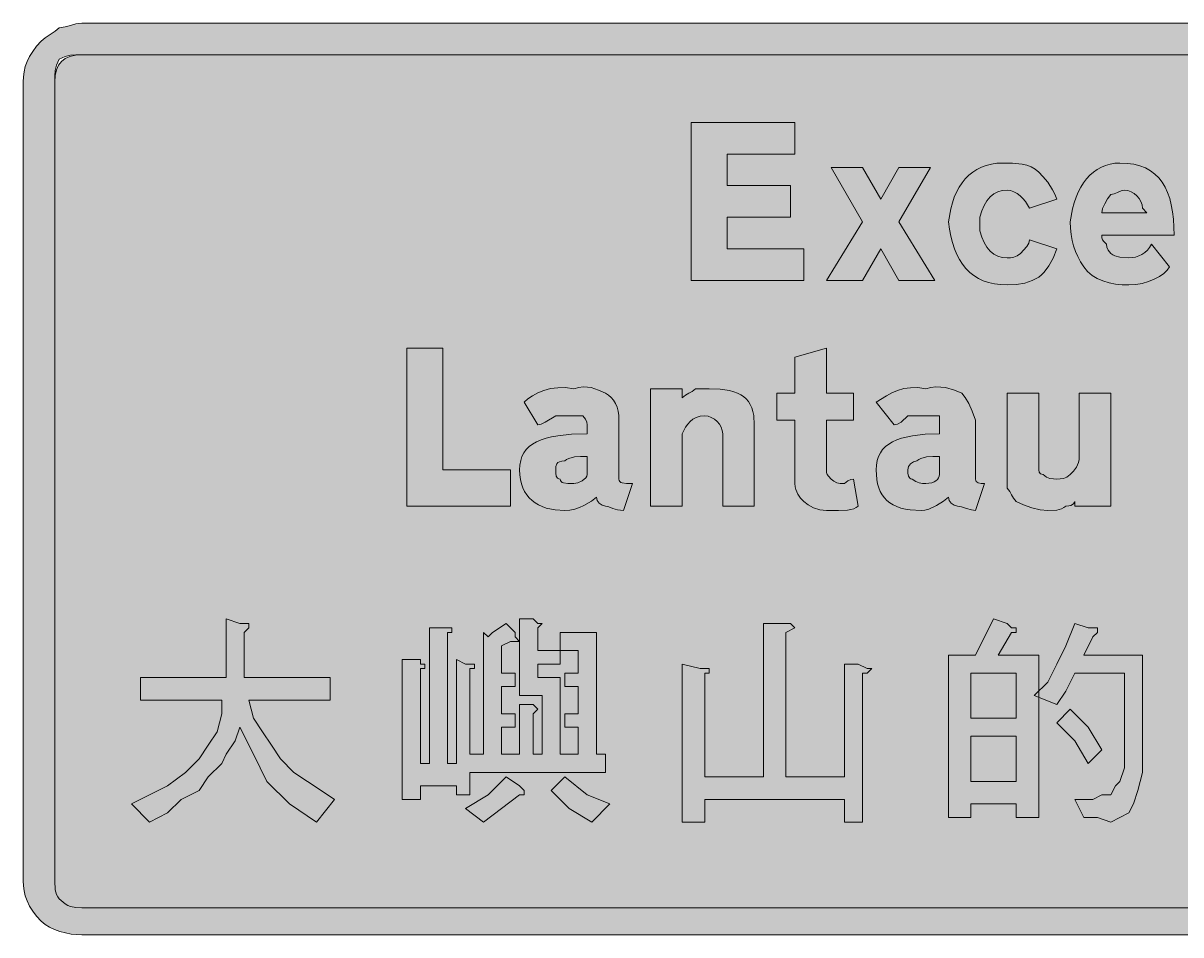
# Model space of a CAD drawing. Header units: metres. Extents: x 13 to 554, y 13 to 255.
# Drawn here: x 12.8 to 320.6, y 13 to 255.4 of the extents above; entities that cross this region are included whole.
import ezdxf

# ---------------------------------------------------------------- set-up
doc = ezdxf.new("R2010")
doc.units = ezdxf.units.M
doc.layers.add('FILL_BLACK_000000', color=7, linetype='Continuous', true_color=0x000000)
doc.layers.add('FILL_WHITE_FFFFFF', color=7, linetype='Continuous', true_color=0xffffff)

msp = doc.modelspace()

# ---------------------------------------------------------------- hatches: boundary and pattern name
at = {"layer": 'FILL_BLACK_000000', "true_color": 0x000000}
h = msp.add_hatch(color=7, dxfattribs=at)
h.dxf.hatch_style = 1
h.paths.add_polyline_path([(539.81, 255.25), (541.28, 254.95), (542.78, 254.47), (544.26, 253.86), (545.69, 253.13), (547.02, 252.32), (548.2, 251.46), (549.21, 250.56), (550.45, 249.21), (551.48, 247.86), (552.31, 246.51), (552.96, 245.16), (553.44, 243.81), (553.77, 242.46), (553.95, 241.11), (554.01, 239.76), (554.01, 27.36), (553.86, 24.81), (553.5, 23.14), (552.81, 21.36), (551.91, 20.27), (551.01, 18.96), (550.11, 17.65), (549.21, 16.56), (547.26, 14.76), (546, 13.86), (544.41, 12.96), (538.41, 12.96), (28.41, 12.96), (27.01, 13.02), (25.54, 13.18), (24.04, 13.47), (22.56, 13.86), (21.13, 14.37), (19.8, 14.98), (18.62, 15.72), (17.61, 16.56), (16.37, 17.91), (15.34, 19.26), (14.51, 20.61), (13.86, 21.96), (13.38, 23.31), (13.05, 24.66), (12.87, 26.01), (12.81, 27.36), (12.81, 239.76), (12.87, 241.11), (13.05, 242.46), (13.38, 243.81), (13.86, 245.16), (14.51, 246.51), (15.34, 247.86), (16.37, 249.21), (17.61, 250.56), (18.7, 251.46), (20.01, 252.36), (21.32, 253.26), (22.41, 254.16), (24.02, 254.35), (25.41, 254.76), (26.8, 255.17), (28.41, 255.36), (538.41, 255.36), (539.81, 255.25)])
h.paths.add_polyline_path([(25.41, 246.81), (24.02, 246.45), (22.41, 245.76), (21.72, 244.15), (21.36, 242.76), (21.23, 241.37), (21.21, 239.76), (21.21, 27.36), (21.36, 24.96), (21.72, 23.65), (22.01, 23.06), (22.41, 22.56), (24.02, 21.17), (24.73, 20.75), (25.41, 20.46), (26.8, 20.2), (28.41, 20.16), (538.41, 20.16), (540.19, 20.2), (541.86, 20.46), (542.62, 20.75), (543.3, 21.17), (543.91, 21.77), (544.41, 22.56), (545.29, 23.65), (546.06, 24.96), (546.6, 26.27), (546.81, 27.36), (546.81, 239.76), (546.79, 240.64), (546.66, 241.41), (546.3, 241.95), (546.01, 242.11), (545.61, 242.16), (545.42, 243.06), (545.01, 243.96), (544.6, 244.86), (544.41, 245.76), (543.91, 246.16), (543.3, 246.45), (541.86, 246.81), (540.19, 246.94), (538.41, 246.96), (28.41, 246.96), (26.8, 246.94), (25.41, 246.81)], flags=16)
h = msp.add_hatch(color=7, dxfattribs=at)
h.dxf.hatch_style = 1
h.paths.add_polyline_path([(200.01, 195.36), (220.41, 195.36), (220.41, 186.96), (190.41, 186.96), (190.41, 228.96), (218.01, 228.96), (218.01, 220.56), (200.01, 220.56), (200.01, 212.16), (216.81, 212.16), (216.81, 203.76), (200.01, 203.76), (200.01, 195.36)])
h = msp.add_hatch(color=7, dxfattribs=at)
h.dxf.hatch_style = 1
h.paths.add_polyline_path([(254.01, 216.96), (245.61, 202.56), (255.21, 186.96), (245.61, 186.96), (240.81, 195.36), (236.01, 186.96), (226.41, 186.96), (236.01, 202.56), (227.61, 216.96), (236.01, 216.96), (240.81, 208.56), (245.61, 216.96), (254.01, 216.96)])
h = msp.add_hatch(color=7, dxfattribs=at)
h.dxf.hatch_style = 1
h.paths.add_polyline_path([(275.89, 218.12), (278.46, 217.86), (279.67, 217.57), (280.8, 217.15), (281.86, 216.55), (282.81, 215.76), (283.9, 214.63), (285.21, 213.06), (286.52, 211.03), (287.11, 209.85), (287.61, 208.56), (280.41, 206.16), (279.3, 207.92), (278.62, 208.73), (277.86, 209.46), (277.05, 210.07), (276.19, 210.55), (275.31, 210.85), (274.41, 210.96), (273.12, 210.85), (271.93, 210.51), (270.87, 209.95), (269.91, 209.16), (269.07, 208.15), (268.33, 206.91), (267.72, 205.45), (267.21, 203.76), (267.21, 202.56), (267.21, 200.16), (267.72, 198.47), (268.33, 197.01), (269.07, 195.77), (269.91, 194.76), (270.87, 193.97), (271.93, 193.41), (273.12, 193.07), (274.41, 192.96), (275.31, 192.98), (276.21, 193.11), (277.11, 193.47), (278.01, 194.16), (279.66, 195.96), (280.2, 196.86), (280.41, 197.76), (287.61, 195.36), (286.65, 192.88), (285.55, 190.82), (284.28, 189.16), (283.57, 188.47), (282.81, 187.86), (281.12, 186.9), (279.17, 186.25), (276.95, 185.88), (274.41, 185.76), (272.67, 185.83), (271.03, 186.04), (269.51, 186.38), (268.09, 186.87), (266.78, 187.48), (265.57, 188.23), (264.47, 189.1), (263.46, 190.11), (262.55, 191.24), (261.74, 192.5), (261.03, 193.88), (260.4, 195.38), (259.87, 197), (259.43, 198.74), (259.08, 200.59), (258.81, 202.56), (259.43, 205.99), (259.86, 207.56), (260.38, 209.05), (260.99, 210.43), (261.68, 211.71), (262.45, 212.89), (263.31, 213.96), (264.25, 214.92), (265.28, 215.76), (266.39, 216.48), (267.58, 217.07), (268.86, 217.54), (270.23, 217.88), (271.68, 218.09), (273.21, 218.16), (275.89, 218.12)])
h = msp.add_hatch(color=7, dxfattribs=at)
h.dxf.hatch_style = 1
h.paths.add_polyline_path([(299.63, 198.25), (299.76, 197.76), (300.12, 197.27), (300.81, 196.56), (300.96, 195.81), (301.32, 195.04), (302.01, 194.16), (302.51, 193.76), (303.1, 193.47), (304.41, 193.11), (306.81, 192.96), (307.71, 193.02), (308.59, 193.18), (309.45, 193.47), (310.26, 193.86), (311.02, 194.37), (311.7, 194.98), (312.31, 195.72), (312.81, 196.56), (317.61, 190.56), (317, 189.66), (316.09, 188.8), (314.93, 187.99), (313.56, 187.26), (312.02, 186.65), (310.35, 186.17), (308.6, 185.87), (306.81, 185.76), (305.01, 185.82), (303.25, 186), (301.54, 186.33), (299.91, 186.81), (298.4, 187.46), (297.02, 188.29), (295.82, 189.32), (294.81, 190.56), (293.97, 191.91), (293.23, 193.28), (292.62, 194.67), (292.11, 196.11), (291.72, 197.6), (291.43, 199.17), (291.27, 200.81), (291.21, 202.56), (291.83, 205.99), (292.26, 207.56), (292.77, 209.05), (293.35, 210.43), (294.02, 211.71), (294.75, 212.89), (295.56, 213.96), (296.44, 214.92), (297.39, 215.76), (298.4, 216.48), (299.48, 217.07), (300.62, 217.54), (301.82, 217.88), (303.09, 218.09), (304.41, 218.16), (306.35, 218.08), (308.13, 217.83), (309.75, 217.42), (311.22, 216.85), (312.54, 216.12), (313.71, 215.25), (314.75, 214.23), (315.66, 213.06), (316.44, 211.75), (317.1, 210.31), (317.65, 208.73), (318.08, 207.02), (318.41, 205.19), (318.63, 203.23), (318.81, 198.96), (299.61, 198.96), (299.63, 198.25)])
h.paths.add_polyline_path([(310.41, 206.16), (310.3, 207.06), (310, 207.92), (309.52, 208.73), (308.91, 209.46), (308.18, 210.07), (307.37, 210.55), (306.51, 210.85), (305.61, 210.96), (304.71, 210.77), (303.81, 210.36), (302.91, 209.95), (302.01, 209.76), (301.13, 208.67), (300.36, 207.36), (299.82, 206.05), (299.61, 204.96), (311.61, 204.96), (310.41, 206.16)], flags=16)
h = msp.add_hatch(color=7, dxfattribs=at)
h.dxf.hatch_style = 1
h.paths.add_polyline_path([(124.41, 136.56), (142.41, 136.56), (142.41, 126.96), (114.81, 126.96), (114.81, 168.96), (124.41, 168.96), (124.41, 136.56)])
h = msp.add_hatch(color=7, dxfattribs=at)
h.dxf.hatch_style = 1
h.paths.add_polyline_path([(233.61, 156.96), (233.61, 149.76), (226.41, 149.76), (226.41, 136.56), (226.43, 135.85), (226.56, 135.36), (226.92, 134.87), (227.61, 134.16), (228.36, 133.56), (229.13, 133.15), (230.01, 132.96), (231.21, 132.96), (232.09, 133.65), (232.86, 134.01), (233.61, 134.16), (234.81, 126.96), (234.3, 126.56), (233.67, 126.27), (232.89, 126.05), (231.96, 125.91), (229.58, 125.78), (226.41, 125.76), (224.63, 125.97), (222.96, 126.51), (221.52, 127.28), (220.41, 128.16), (219.53, 129.08), (218.76, 130.11), (218.22, 131.37), (218.06, 132.11), (218.01, 132.96), (218.01, 149.76), (213.21, 149.76), (213.21, 156.96), (218.01, 156.96), (218.01, 166.56), (226.41, 168.96), (226.41, 156.96), (233.61, 156.96)])
h = msp.add_hatch(color=7, dxfattribs=at)
h.dxf.hatch_style = 1
h.paths.add_polyline_path([(170.82, 125.95), (169.56, 126.36), (168.53, 126.77), (167.61, 126.96), (166.73, 127.17), (165.96, 127.71), (165.42, 128.48), (165.21, 129.36), (163.9, 128.29), (161.91, 127.11), (160.73, 126.58), (159.47, 126.15), (158.16, 125.87), (156.81, 125.76), (154.23, 125.93), (151.9, 126.43), (150.84, 126.81), (149.85, 127.28), (148.94, 127.83), (148.11, 128.46), (147.37, 129.18), (146.71, 129.98), (146.14, 130.86), (145.67, 131.83), (145.3, 132.89), (145.03, 134.03), (144.87, 135.25), (144.81, 136.56), (144.88, 137.85), (145.09, 139.04), (145.44, 140.12), (145.93, 141.1), (146.57, 141.98), (147.34, 142.76), (148.26, 143.45), (149.31, 144.06), (150.51, 144.58), (151.84, 145.02), (153.32, 145.38), (154.93, 145.67), (158.59, 146.04), (162.81, 146.16), (162.81, 148.56), (162.66, 149.31), (162.3, 150.08), (161.61, 150.96), (159.21, 150.96), (154.41, 150.96), (151.56, 149.31), (150.53, 148.77), (149.61, 148.56), (146.01, 154.56), (147.02, 155.45), (148.24, 156.3), (149.66, 157.07), (151.26, 157.71), (153.03, 158.18), (154.95, 158.44), (157.02, 158.45), (159.21, 158.16), (160.51, 158.5), (161.7, 158.65), (162.82, 158.62), (163.86, 158.46), (165.79, 157.82), (167.61, 156.96), (168.45, 156.45), (169.18, 155.83), (169.8, 155.1), (170.31, 154.26), (170.7, 153.3), (170.98, 152.23), (171.15, 151.05), (171.21, 149.76), (171.21, 134.16), (171.27, 133.76), (171.43, 133.47), (171.72, 133.25), (172.11, 133.11), (173.23, 132.98), (174.81, 132.96), (172.41, 125.76), (170.82, 125.95)])
h.paths.add_polyline_path([(154.56, 134.91), (154.92, 134.37), (155.21, 134.21), (155.61, 134.16), (155.67, 133.76), (155.83, 133.47), (156.12, 133.25), (156.51, 133.11), (157.63, 132.98), (159.21, 132.96), (160.28, 133.17), (161.46, 133.71), (162.42, 134.48), (162.7, 134.91), (162.81, 135.36), (162.81, 140.16), (161.03, 140.14), (159.36, 140.01), (157.92, 139.65), (157.31, 139.36), (156.81, 138.96), (156.02, 138.91), (155.42, 138.75), (155, 138.52), (154.71, 138.21), (154.45, 137.44), (154.41, 136.56), (154.43, 135.68), (154.56, 134.91)], flags=16)
h = msp.add_hatch(color=7, dxfattribs=at)
h.dxf.hatch_style = 1
h.paths.add_polyline_path([(198.81, 126.96), (198.81, 144.96), (198.81, 146.16), (198.7, 147.06), (198.4, 147.92), (197.92, 148.73), (197.31, 149.46), (196.58, 150.07), (195.77, 150.55), (194.91, 150.85), (194.01, 150.96), (192.77, 150.85), (191.72, 150.55), (190.85, 150.07), (190.11, 149.46), (189.49, 148.73), (188.95, 147.92), (188.01, 146.16), (188.01, 126.96), (179.61, 126.96), (179.61, 158.16), (188.01, 158.16), (188.01, 155.76), (188.91, 156.47), (189.81, 156.96), (190.71, 157.45), (191.61, 158.16), (195.21, 158.16), (198.14, 158.04), (200.63, 157.67), (201.72, 157.38), (202.7, 157.02), (203.58, 156.58), (204.36, 156.06), (205.04, 155.45), (205.63, 154.76), (206.12, 153.98), (206.52, 153.1), (206.82, 152.12), (207.04, 151.04), (207.21, 148.56), (207.21, 147.36), (207.21, 126.96), (198.81, 126.96)])
h = msp.add_hatch(color=7, dxfattribs=at)
h.dxf.hatch_style = 1
h.paths.add_polyline_path([(264.92, 125.95), (263.61, 126.36), (262.3, 126.77), (261.21, 126.96), (260.33, 127.17), (259.56, 127.71), (259.02, 128.48), (258.81, 129.36), (257.52, 128.29), (255.66, 127.11), (253.58, 126.15), (252.56, 125.87), (251.61, 125.76), (248.68, 125.93), (247.38, 126.14), (246.19, 126.43), (245.1, 126.81), (244.12, 127.28), (243.24, 127.83), (242.46, 128.46), (241.78, 129.18), (241.19, 129.98), (240.7, 130.86), (240.3, 131.83), (240, 132.89), (239.78, 134.03), (239.61, 136.56), (239.68, 137.85), (239.89, 139.04), (240.23, 140.12), (240.72, 141.1), (241.33, 141.98), (242.08, 142.76), (242.95, 143.45), (243.96, 144.06), (245.09, 144.58), (246.35, 145.02), (249.23, 145.67), (252.59, 146.04), (256.41, 146.16), (256.41, 148.56), (256.41, 150.96), (252.81, 150.96), (248.01, 150.96), (246.21, 149.31), (245.31, 148.77), (244.41, 148.56), (239.61, 154.56), (242.35, 156.3), (243.79, 157.07), (245.31, 157.71), (246.95, 158.18), (248.72, 158.44), (250.67, 158.45), (252.81, 158.16), (254.16, 158.5), (255.49, 158.65), (256.8, 158.62), (258.06, 158.46), (260.4, 157.82), (262.41, 156.96), (263.31, 155.83), (264.21, 154.26), (265.11, 152.23), (266.01, 149.76), (266.01, 134.16), (266.06, 133.76), (266.22, 133.47), (266.76, 133.11), (267.53, 132.98), (268.41, 132.96), (266.01, 125.76), (264.92, 125.95)])
h.paths.add_polyline_path([(248.16, 134.91), (248.52, 134.37), (248.81, 134.21), (249.21, 134.16), (250.11, 133.47), (251.01, 133.11), (251.91, 132.98), (252.81, 132.96), (253.65, 133.01), (254.38, 133.17), (255, 133.4), (255.51, 133.71), (255.9, 134.07), (256.18, 134.48), (256.35, 134.91), (256.41, 135.36), (256.41, 140.16), (254.63, 140.14), (252.96, 140.01), (251.52, 139.65), (250.91, 139.36), (250.41, 138.96), (249.53, 138.75), (248.76, 138.21), (248.22, 137.44), (248.01, 136.56), (248.03, 135.68), (248.16, 134.91)], flags=16)
h = msp.add_hatch(color=7, dxfattribs=at)
h.dxf.hatch_style = 1
h.paths.add_polyline_path([(302.01, 156.96), (302.01, 126.96), (292.41, 126.96), (292.41, 128.16), (292.37, 127.97), (292.11, 127.56), (291.4, 127.15), (290.8, 127.01), (290.01, 126.96), (289.51, 126.56), (288.92, 126.27), (287.61, 125.91), (285.21, 125.76), (283.22, 125.97), (281.01, 126.51), (278.8, 127.28), (276.81, 128.16), (276.1, 129.06), (275.61, 129.96), (275.12, 130.86), (274.41, 131.76), (274.41, 135.36), (274.41, 156.96), (282.81, 156.96), (282.81, 138.96), (282.81, 136.56), (282.96, 135.96), (283.32, 135.55), (283.61, 135.41), (284.01, 135.36), (284.91, 134.67), (285.81, 134.31), (286.71, 134.18), (287.61, 134.16), (288.51, 134.18), (289.41, 134.31), (290.31, 134.67), (291.21, 135.36), (292.09, 136.28), (292.86, 137.31), (293.4, 138.57), (293.56, 139.31), (293.61, 140.16), (293.61, 156.96), (302.01, 156.96)])
h = msp.add_hatch(color=7, dxfattribs=at)
h.dxf.hatch_style = 1
h.paths.add_polyline_path([(71.61, 95.76), (72.81, 95.76), (72.81, 94.56), (71.61, 93.36), (71.61, 81.36), (94.41, 81.36), (94.41, 75.36), (72.81, 75.36), (74.01, 70.56), (76.41, 66.96), (78.81, 63.36), (81.21, 59.76), (84.81, 56.16), (88.41, 53.76), (92.01, 51.36), (95.61, 48.96), (90.81, 42.96), (83.61, 47.76), (77.61, 53.76), (74.01, 60.96), (70.41, 68.16), (69.21, 64.56), (66.81, 60.96), (65.61, 58.56), (62.01, 54.96), (59.61, 51.36), (54.81, 48.96), (51.21, 45.36), (46.41, 42.96), (41.61, 47.76), (46.41, 50.16), (51.21, 52.56), (56.01, 56.16), (59.61, 59.76), (62.01, 63.36), (64.41, 66.96), (65.61, 71.76), (65.61, 75.36), (44.01, 75.36), (44.01, 81.36), (66.81, 81.36), (66.81, 96.96), (70.41, 95.76), (71.61, 95.76)])
h = msp.add_hatch(color=7, dxfattribs=at)
h.dxf.hatch_style = 1
h.paths.add_polyline_path([(165.21, 93.36), (165.21, 60.96), (167.61, 60.96), (167.61, 56.16), (131.61, 56.16), (131.61, 50.16), (128.01, 50.16), (128.01, 52.56), (118.41, 52.56), (118.41, 48.96), (113.61, 48.96), (113.61, 86.16), (118.41, 86.16), (118.41, 84.96), (119.61, 84.96), (119.61, 83.76), (118.41, 83.76), (118.41, 58.56), (120.81, 58.56), (120.81, 94.56), (124.41, 94.56), (125.61, 94.56), (126.81, 94.56), (126.81, 93.36), (125.61, 93.36), (125.61, 58.56), (128.01, 58.56), (128.01, 86.16), (130.41, 84.96), (132.81, 84.96), (132.81, 83.76), (131.61, 83.76), (131.61, 60.96), (135.21, 60.96), (135.21, 93.36), (136.41, 92.16), (137.61, 93.36), (141.21, 95.76), (143.61, 93.36), (143.61, 92.16), (144.81, 90.96), (144.81, 96.96), (148.41, 96.96), (149.61, 95.76), (150.81, 95.76), (149.61, 94.56), (149.61, 88.56), (155.61, 88.56), (155.61, 93.36), (165.21, 93.36)])
h.paths.add_polyline_path([(143.61, 90.96), (142.41, 90.96), (140.01, 89.76), (140.01, 82.56), (143.61, 82.56), (143.61, 78.96), (140.01, 78.96), (140.01, 71.76), (143.61, 71.76), (143.61, 68.16), (140.01, 68.16), (140.01, 60.96), (144.81, 60.96), (144.81, 74.16), (148.41, 74.16), (149.61, 72.96), (148.41, 71.76), (148.41, 60.96), (150.81, 60.96), (150.81, 76.56), (144.81, 76.56), (144.81, 90.96), (143.61, 90.96)], flags=16)
h.paths.add_polyline_path([(155.61, 84.96), (149.61, 84.96), (149.61, 81.36), (155.61, 81.36), (155.61, 60.96), (160.41, 60.96), (160.41, 68.16), (156.81, 68.16), (156.81, 71.76), (160.41, 71.76), (160.41, 78.96), (156.81, 78.96), (156.81, 82.56), (160.41, 82.56), (160.41, 88.56), (155.61, 88.56), (155.61, 84.96)], flags=16)
h = msp.add_hatch(color=7, dxfattribs=at)
h.dxf.hatch_style = 1
h.paths.add_polyline_path([(216.81, 95.76), (218.01, 94.56), (215.61, 93.36), (215.61, 54.96), (231.21, 54.96), (231.21, 84.96), (234.81, 84.96), (237.21, 83.76), (238.41, 83.76), (237.21, 82.56), (236.01, 82.56), (236.01, 42.96), (231.21, 42.96), (231.21, 48.96), (194.01, 48.96), (194.01, 42.96), (188.01, 42.96), (188.01, 84.96), (192.81, 83.76), (194.01, 83.76), (195.21, 83.76), (195.21, 82.56), (194.01, 82.56), (194.01, 54.96), (209.61, 54.96), (209.61, 95.76), (214.41, 95.76), (216.81, 95.76)])
h = msp.add_hatch(color=7, dxfattribs=at)
h.dxf.hatch_style = 1
h.paths.add_polyline_path([(276.81, 94.56), (276.81, 93.36), (275.61, 93.36), (272.01, 87.36), (282.81, 87.36), (282.81, 44.16), (276.81, 44.16), (276.81, 47.76), (264.81, 47.76), (264.81, 44.16), (258.81, 44.16), (258.81, 87.36), (266.01, 87.36), (270.81, 96.96), (274.41, 95.76), (275.61, 94.56), (276.81, 94.56)])
h.paths.add_polyline_path([(264.81, 82.56), (264.81, 70.56), (276.81, 70.56), (276.81, 82.56), (264.81, 82.56)], flags=16)
h.paths.add_polyline_path([(276.81, 65.76), (264.81, 65.76), (264.81, 53.76), (276.81, 53.76), (276.81, 65.76)], flags=16)
h = msp.add_hatch(color=7, dxfattribs=at)
h.dxf.hatch_style = 1
h.paths.add_polyline_path([(298.41, 94.56), (298.41, 93.36), (297.21, 92.16), (294.81, 87.36), (310.41, 87.36), (310.41, 66.96), (310.41, 60.96), (310.41, 56.16), (309.21, 51.36), (308.01, 47.76), (306.81, 45.36), (304.41, 44.16), (302.01, 42.96), (298.41, 44.16), (294.81, 44.16), (292.41, 48.96), (297.21, 48.96), (299.61, 50.16), (302.01, 50.16), (303.21, 52.56), (304.41, 53.76), (305.61, 57.36), (305.61, 59.76), (305.61, 63.36), (305.61, 66.96), (305.61, 82.56), (292.41, 82.56), (290.01, 77.76), (287.61, 74.16), (281.61, 76.56), (285.21, 80.16), (287.61, 84.96), (290.01, 89.76), (292.41, 95.76), (296.01, 94.56), (298.41, 94.56)])
h = msp.add_hatch(color=7, dxfattribs=at)
h.dxf.hatch_style = 1
h.paths.add_polyline_path([(296.01, 68.16), (299.61, 62.16), (296.01, 58.56), (292.41, 64.56), (287.61, 69.36), (291.21, 72.96), (296.01, 68.16)])
h = msp.add_hatch(color=7, dxfattribs=at)
h.dxf.hatch_style = 1
h.paths.add_polyline_path([(136.41, 50.16), (141.21, 54.96), (144.81, 52.56), (146.01, 51.36), (146.01, 50.16), (144.81, 50.16), (135.21, 42.96), (130.41, 46.56), (136.41, 50.16)])
h = msp.add_hatch(color=7, dxfattribs=at)
h.dxf.hatch_style = 1
h.paths.add_polyline_path([(158.01, 46.56), (153.21, 51.36), (156.81, 54.96), (162.81, 50.16), (168.81, 47.76), (164.01, 42.96), (158.01, 46.56)])
at = {"layer": 'FILL_WHITE_FFFFFF', "true_color": 0xffffff}
h = msp.add_hatch(color=7, dxfattribs=at)
h.dxf.hatch_style = 1
h.paths.add_polyline_path([(538.41, 246.96), (542.01, 246.96), (542.76, 246.36), (543.53, 245.95), (544.41, 245.76), (544.6, 244.86), (545.01, 243.96), (545.42, 243.06), (545.61, 242.16), (546.01, 242.11), (546.3, 241.95), (546.66, 241.41), (546.79, 240.64), (546.81, 239.76), (546.81, 27.36), (546.6, 26.27), (546.06, 24.96), (545.29, 23.65), (544.41, 22.56), (543.91, 21.77), (543.3, 21.17), (542.62, 20.75), (541.86, 20.46), (540.19, 20.2), (538.41, 20.16), (28.41, 20.16), (26.8, 20.2), (25.41, 20.46), (24.73, 20.75), (24.02, 21.17), (22.41, 22.56), (22.01, 23.06), (21.72, 23.65), (21.36, 24.96), (21.21, 27.36), (21.21, 239.76), (21.32, 241.45), (21.66, 242.91), (22.22, 244.15), (23.01, 245.16), (24.02, 245.95), (25.26, 246.51), (26.72, 246.85), (28.41, 246.96), (538.41, 246.96)])

# ---------------------------------------------------------------- linework, layer by layer
at = {"layer": 'FILL_BLACK_000000', "lineweight": 0, "true_color": 0x000000}
for points in [[(538.41, 12.96), (28.41, 12.96), (27.01, 13.02), (25.54, 13.18), (24.04, 13.47), (22.56, 13.86), (21.13, 14.37), (19.8, 14.98), (18.62, 15.72), (17.61, 16.56), (16.37, 17.91), (15.34, 19.26), (14.51, 20.61), (13.86, 21.96), (13.38, 23.31), (13.05, 24.66), (12.87, 26.01), (12.81, 27.36), (12.81, 239.76), (12.87, 241.11), (13.05, 242.46), (13.38, 243.81), (13.86, 245.16), (14.51, 246.51), (15.34, 247.86), (16.37, 249.21), (17.61, 250.56), (18.7, 251.46), (20.01, 252.36), (21.32, 253.26), (22.41, 254.16), (24.02, 254.35), (25.41, 254.76), (26.8, 255.17), (28.41, 255.36), (538.41, 255.36)], [(538.41, 246.96), (28.41, 246.96), (26.8, 246.94), (25.41, 246.81), (24.02, 246.45), (22.41, 245.76), (21.72, 244.15), (21.36, 242.76), (21.23, 241.37), (21.21, 239.76), (21.21, 27.36), (21.36, 24.96), (21.72, 23.65), (22.01, 23.06), (22.41, 22.56), (24.02, 21.17), (24.73, 20.75), (25.41, 20.46), (26.8, 20.2), (28.41, 20.16), (538.41, 20.16)]]:
    msp.add_lwpolyline(points, dxfattribs=at)
for points in [[(200.01, 195.36), (220.41, 195.36), (220.41, 186.96), (190.41, 186.96), (190.41, 228.96), (218.01, 228.96), (218.01, 220.56), (200.01, 220.56), (200.01, 212.16), (216.81, 212.16), (216.81, 203.76), (200.01, 203.76)], [(254.01, 216.96), (245.61, 202.56), (255.21, 186.96), (245.61, 186.96), (240.81, 195.36), (236.01, 186.96), (226.41, 186.96), (236.01, 202.56), (227.61, 216.96), (236.01, 216.96), (240.81, 208.56), (245.61, 216.96)], [(275.89, 218.12), (278.46, 217.86), (279.67, 217.57), (280.8, 217.15), (281.86, 216.55), (282.81, 215.76), (283.9, 214.63), (285.21, 213.06), (286.52, 211.03), (287.11, 209.85), (287.61, 208.56), (280.41, 206.16), (279.3, 207.92), (278.62, 208.73), (277.86, 209.46), (277.05, 210.07), (276.19, 210.55), (275.31, 210.85), (274.41, 210.96), (273.12, 210.85), (271.93, 210.51), (270.87, 209.95), (269.91, 209.16), (269.07, 208.15), (268.33, 206.91), (267.72, 205.45), (267.21, 203.76), (267.21, 202.56), (267.21, 200.16), (267.72, 198.47), (268.33, 197.01), (269.07, 195.77), (269.91, 194.76), (270.87, 193.97), (271.93, 193.41), (273.12, 193.07), (274.41, 192.96), (275.31, 192.98), (276.21, 193.11), (277.11, 193.47), (278.01, 194.16), (279.66, 195.96), (280.2, 196.86), (280.41, 197.76), (287.61, 195.36), (286.65, 192.88), (285.55, 190.82), (284.28, 189.16), (283.57, 188.47), (282.81, 187.86), (281.12, 186.9), (279.17, 186.25), (276.95, 185.88), (274.41, 185.76), (272.67, 185.83), (271.03, 186.04), (269.51, 186.38), (268.09, 186.87), (266.78, 187.48), (265.57, 188.23), (264.47, 189.1), (263.46, 190.11), (262.55, 191.24), (261.74, 192.5), (261.03, 193.88), (260.4, 195.38), (259.87, 197), (259.43, 198.74), (259.08, 200.59), (258.81, 202.56), (259.43, 205.99), (259.86, 207.56), (260.38, 209.05), (260.99, 210.43), (261.68, 211.71), (262.45, 212.89), (263.31, 213.96), (264.25, 214.92), (265.28, 215.76), (266.39, 216.48), (267.58, 217.07), (268.86, 217.54), (270.23, 217.88), (271.68, 218.09), (273.21, 218.16)], [(299.63, 198.25), (299.76, 197.76), (300.12, 197.27), (300.81, 196.56), (300.96, 195.81), (301.32, 195.04), (302.01, 194.16), (302.51, 193.76), (303.1, 193.47), (304.41, 193.11), (306.81, 192.96), (307.71, 193.02), (308.59, 193.18), (309.45, 193.47), (310.26, 193.86), (311.02, 194.37), (311.7, 194.98), (312.31, 195.72), (312.81, 196.56), (317.61, 190.56), (317, 189.66), (316.09, 188.8), (314.93, 187.99), (313.56, 187.26), (312.02, 186.65), (310.35, 186.17), (308.6, 185.87), (306.81, 185.76), (305.01, 185.82), (303.25, 186), (301.54, 186.33), (299.91, 186.81), (298.4, 187.46), (297.02, 188.29), (295.82, 189.32), (294.81, 190.56), (293.97, 191.91), (293.23, 193.28), (292.62, 194.67), (292.11, 196.11), (291.72, 197.6), (291.43, 199.17), (291.27, 200.81), (291.21, 202.56), (291.83, 205.99), (292.26, 207.56), (292.77, 209.05), (293.35, 210.43), (294.02, 211.71), (294.75, 212.89), (295.56, 213.96), (296.44, 214.92), (297.39, 215.76), (298.4, 216.48), (299.48, 217.07), (300.62, 217.54), (301.82, 217.88), (303.09, 218.09), (304.41, 218.16), (306.35, 218.08), (308.13, 217.83), (309.75, 217.42), (311.22, 216.85), (312.54, 216.12), (313.71, 215.25), (314.75, 214.23), (315.66, 213.06), (316.44, 211.75), (317.1, 210.31), (317.65, 208.73), (318.08, 207.02), (318.41, 205.19), (318.63, 203.23), (318.81, 198.96), (299.61, 198.96)], [(310.41, 206.16), (310.3, 207.06), (310, 207.92), (309.52, 208.73), (308.91, 209.46), (308.18, 210.07), (307.37, 210.55), (306.51, 210.85), (305.61, 210.96), (304.71, 210.77), (303.81, 210.36), (302.91, 209.95), (302.01, 209.76), (301.13, 208.67), (300.36, 207.36), (299.82, 206.05), (299.61, 204.96), (311.61, 204.96)], [(124.41, 136.56), (142.41, 136.56), (142.41, 126.96), (114.81, 126.96), (114.81, 168.96), (124.41, 168.96)], [(233.61, 156.96), (233.61, 149.76), (226.41, 149.76), (226.41, 136.56), (226.43, 135.85), (226.56, 135.36), (226.92, 134.87), (227.61, 134.16), (228.36, 133.56), (229.13, 133.15), (230.01, 132.96), (231.21, 132.96), (232.09, 133.65), (232.86, 134.01), (233.61, 134.16), (234.81, 126.96), (234.3, 126.56), (233.67, 126.27), (232.89, 126.05), (231.96, 125.91), (229.58, 125.78), (226.41, 125.76), (224.63, 125.97), (222.96, 126.51), (221.52, 127.28), (220.41, 128.16), (219.53, 129.08), (218.76, 130.11), (218.22, 131.37), (218.06, 132.11), (218.01, 132.96), (218.01, 149.76), (213.21, 149.76), (213.21, 156.96), (218.01, 156.96), (218.01, 166.56), (226.41, 168.96), (226.41, 156.96)], [(170.82, 125.95), (169.56, 126.36), (168.53, 126.77), (167.61, 126.96), (166.73, 127.17), (165.96, 127.71), (165.42, 128.48), (165.21, 129.36), (163.9, 128.29), (161.91, 127.11), (160.73, 126.58), (159.47, 126.15), (158.16, 125.87), (156.81, 125.76), (154.23, 125.93), (151.9, 126.43), (150.84, 126.81), (149.85, 127.28), (148.94, 127.83), (148.11, 128.46), (147.37, 129.18), (146.71, 129.98), (146.14, 130.86), (145.67, 131.83), (145.3, 132.89), (145.03, 134.03), (144.87, 135.25), (144.81, 136.56), (144.88, 137.85), (145.09, 139.04), (145.44, 140.12), (145.93, 141.1), (146.57, 141.98), (147.34, 142.76), (148.26, 143.45), (149.31, 144.06), (150.51, 144.58), (151.84, 145.02), (153.32, 145.38), (154.93, 145.67), (158.59, 146.04), (162.81, 146.16), (162.81, 148.56), (162.66, 149.31), (162.3, 150.08), (161.61, 150.96), (159.21, 150.96), (154.41, 150.96), (151.56, 149.31), (150.53, 148.77), (149.61, 148.56), (146.01, 154.56), (147.02, 155.45), (148.24, 156.3), (149.66, 157.07), (151.26, 157.71), (153.03, 158.18), (154.95, 158.44), (157.02, 158.45), (159.21, 158.16), (160.51, 158.5), (161.7, 158.65), (162.82, 158.62), (163.86, 158.46), (165.79, 157.82), (167.61, 156.96), (168.45, 156.45), (169.18, 155.83), (169.8, 155.1), (170.31, 154.26), (170.7, 153.3), (170.98, 152.23), (171.15, 151.05), (171.21, 149.76), (171.21, 134.16), (171.27, 133.76), (171.43, 133.47), (171.72, 133.25), (172.11, 133.11), (173.23, 132.98), (174.81, 132.96), (172.41, 125.76)], [(198.81, 126.96), (198.81, 144.96), (198.81, 146.16), (198.7, 147.06), (198.4, 147.92), (197.92, 148.73), (197.31, 149.46), (196.58, 150.07), (195.77, 150.55), (194.91, 150.85), (194.01, 150.96), (192.77, 150.85), (191.72, 150.55), (190.85, 150.07), (190.11, 149.46), (189.49, 148.73), (188.95, 147.92), (188.01, 146.16), (188.01, 126.96), (179.61, 126.96), (179.61, 158.16), (188.01, 158.16), (188.01, 155.76), (188.91, 156.47), (189.81, 156.96), (190.71, 157.45), (191.61, 158.16), (195.21, 158.16), (198.14, 158.04), (200.63, 157.67), (201.72, 157.38), (202.7, 157.02), (203.58, 156.58), (204.36, 156.06), (205.04, 155.45), (205.63, 154.76), (206.12, 153.98), (206.52, 153.1), (206.82, 152.12), (207.04, 151.04), (207.21, 148.56), (207.21, 147.36), (207.21, 126.96)], [(264.92, 125.95), (263.61, 126.36), (262.3, 126.77), (261.21, 126.96), (260.33, 127.17), (259.56, 127.71), (259.02, 128.48), (258.81, 129.36), (257.52, 128.29), (255.66, 127.11), (253.58, 126.15), (252.56, 125.87), (251.61, 125.76), (248.68, 125.93), (247.38, 126.14), (246.19, 126.43), (245.1, 126.81), (244.12, 127.28), (243.24, 127.83), (242.46, 128.46), (241.78, 129.18), (241.19, 129.98), (240.7, 130.86), (240.3, 131.83), (240, 132.89), (239.78, 134.03), (239.61, 136.56), (239.68, 137.85), (239.89, 139.04), (240.23, 140.12), (240.72, 141.1), (241.33, 141.98), (242.08, 142.76), (242.95, 143.45), (243.96, 144.06), (245.09, 144.58), (246.35, 145.02), (249.23, 145.67), (252.59, 146.04), (256.41, 146.16), (256.41, 148.56), (256.41, 150.96), (252.81, 150.96), (248.01, 150.96), (246.21, 149.31), (245.31, 148.77), (244.41, 148.56), (239.61, 154.56), (242.35, 156.3), (243.79, 157.07), (245.31, 157.71), (246.95, 158.18), (248.72, 158.44), (250.67, 158.45), (252.81, 158.16), (254.16, 158.5), (255.49, 158.65), (256.8, 158.62), (258.06, 158.46), (260.4, 157.82), (262.41, 156.96), (263.31, 155.83), (264.21, 154.26), (265.11, 152.23), (266.01, 149.76), (266.01, 134.16), (266.06, 133.76), (266.22, 133.47), (266.76, 133.11), (267.53, 132.98), (268.41, 132.96), (266.01, 125.76)], [(302.01, 156.96), (302.01, 126.96), (292.41, 126.96), (292.41, 128.16), (292.37, 127.97), (292.11, 127.56), (291.4, 127.15), (290.8, 127.01), (290.01, 126.96), (289.51, 126.56), (288.92, 126.27), (287.61, 125.91), (285.21, 125.76), (283.22, 125.97), (281.01, 126.51), (278.8, 127.28), (276.81, 128.16), (276.1, 129.06), (275.61, 129.96), (275.12, 130.86), (274.41, 131.76), (274.41, 135.36), (274.41, 156.96), (282.81, 156.96), (282.81, 138.96), (282.81, 136.56), (282.96, 135.96), (283.32, 135.55), (283.61, 135.41), (284.01, 135.36), (284.91, 134.67), (285.81, 134.31), (286.71, 134.18), (287.61, 134.16), (288.51, 134.18), (289.41, 134.31), (290.31, 134.67), (291.21, 135.36), (292.09, 136.28), (292.86, 137.31), (293.4, 138.57), (293.56, 139.31), (293.61, 140.16), (293.61, 156.96)], [(154.56, 134.91), (154.92, 134.37), (155.21, 134.21), (155.61, 134.16), (155.67, 133.76), (155.83, 133.47), (156.12, 133.25), (156.51, 133.11), (157.63, 132.98), (159.21, 132.96), (160.28, 133.17), (161.46, 133.71), (162.42, 134.48), (162.7, 134.91), (162.81, 135.36), (162.81, 140.16), (161.03, 140.14), (159.36, 140.01), (157.92, 139.65), (157.31, 139.36), (156.81, 138.96), (156.02, 138.91), (155.42, 138.75), (155, 138.52), (154.71, 138.21), (154.45, 137.44), (154.41, 136.56), (154.43, 135.68)], [(248.16, 134.91), (248.52, 134.37), (248.81, 134.21), (249.21, 134.16), (250.11, 133.47), (251.01, 133.11), (251.91, 132.98), (252.81, 132.96), (253.65, 133.01), (254.38, 133.17), (255, 133.4), (255.51, 133.71), (255.9, 134.07), (256.18, 134.48), (256.35, 134.91), (256.41, 135.36), (256.41, 140.16), (254.63, 140.14), (252.96, 140.01), (251.52, 139.65), (250.91, 139.36), (250.41, 138.96), (249.53, 138.75), (248.76, 138.21), (248.22, 137.44), (248.01, 136.56), (248.03, 135.68)], [(71.61, 95.76), (72.81, 95.76), (72.81, 94.56), (71.61, 93.36), (71.61, 81.36), (94.41, 81.36), (94.41, 75.36), (72.81, 75.36), (74.01, 70.56), (76.41, 66.96), (78.81, 63.36), (81.21, 59.76), (84.81, 56.16), (88.41, 53.76), (92.01, 51.36), (95.61, 48.96), (90.81, 42.96), (83.61, 47.76), (77.61, 53.76), (74.01, 60.96), (70.41, 68.16), (69.21, 64.56), (66.81, 60.96), (65.61, 58.56), (62.01, 54.96), (59.61, 51.36), (54.81, 48.96), (51.21, 45.36), (46.41, 42.96), (41.61, 47.76), (46.41, 50.16), (51.21, 52.56), (56.01, 56.16), (59.61, 59.76), (62.01, 63.36), (64.41, 66.96), (65.61, 71.76), (65.61, 75.36), (44.01, 75.36), (44.01, 81.36), (66.81, 81.36), (66.81, 96.96), (70.41, 95.76)], [(165.21, 93.36), (165.21, 60.96), (167.61, 60.96), (167.61, 56.16), (131.61, 56.16), (131.61, 50.16), (128.01, 50.16), (128.01, 52.56), (118.41, 52.56), (118.41, 48.96), (113.61, 48.96), (113.61, 86.16), (118.41, 86.16), (118.41, 84.96), (119.61, 84.96), (119.61, 83.76), (118.41, 83.76), (118.41, 58.56), (120.81, 58.56), (120.81, 94.56), (124.41, 94.56), (125.61, 94.56), (126.81, 94.56), (126.81, 93.36), (125.61, 93.36), (125.61, 58.56), (128.01, 58.56), (128.01, 86.16), (130.41, 84.96), (132.81, 84.96), (132.81, 83.76), (131.61, 83.76), (131.61, 60.96), (135.21, 60.96), (135.21, 93.36), (136.41, 92.16), (137.61, 93.36), (141.21, 95.76), (143.61, 93.36), (143.61, 92.16), (144.81, 90.96), (144.81, 96.96), (148.41, 96.96), (149.61, 95.76), (150.81, 95.76), (149.61, 94.56), (149.61, 88.56), (155.61, 88.56), (155.61, 93.36)], [(216.81, 95.76), (218.01, 94.56), (215.61, 93.36), (215.61, 54.96), (231.21, 54.96), (231.21, 84.96), (234.81, 84.96), (237.21, 83.76), (238.41, 83.76), (237.21, 82.56), (236.01, 82.56), (236.01, 42.96), (231.21, 42.96), (231.21, 48.96), (194.01, 48.96), (194.01, 42.96), (188.01, 42.96), (188.01, 84.96), (192.81, 83.76), (194.01, 83.76), (195.21, 83.76), (195.21, 82.56), (194.01, 82.56), (194.01, 54.96), (209.61, 54.96), (209.61, 95.76), (214.41, 95.76)], [(276.81, 94.56), (276.81, 93.36), (275.61, 93.36), (272.01, 87.36), (282.81, 87.36), (282.81, 44.16), (276.81, 44.16), (276.81, 47.76), (264.81, 47.76), (264.81, 44.16), (258.81, 44.16), (258.81, 87.36), (266.01, 87.36), (270.81, 96.96), (274.41, 95.76), (275.61, 94.56)], [(298.41, 94.56), (298.41, 93.36), (297.21, 92.16), (294.81, 87.36), (310.41, 87.36), (310.41, 66.96), (310.41, 60.96), (310.41, 56.16), (309.21, 51.36), (308.01, 47.76), (306.81, 45.36), (304.41, 44.16), (302.01, 42.96), (298.41, 44.16), (294.81, 44.16), (292.41, 48.96), (297.21, 48.96), (299.61, 50.16), (302.01, 50.16), (303.21, 52.56), (304.41, 53.76), (305.61, 57.36), (305.61, 59.76), (305.61, 63.36), (305.61, 66.96), (305.61, 82.56), (292.41, 82.56), (290.01, 77.76), (287.61, 74.16), (281.61, 76.56), (285.21, 80.16), (287.61, 84.96), (290.01, 89.76), (292.41, 95.76), (296.01, 94.56)], [(143.61, 90.96), (142.41, 90.96), (140.01, 89.76), (140.01, 82.56), (143.61, 82.56), (143.61, 78.96), (140.01, 78.96), (140.01, 71.76), (143.61, 71.76), (143.61, 68.16), (140.01, 68.16), (140.01, 60.96), (144.81, 60.96), (144.81, 74.16), (148.41, 74.16), (149.61, 72.96), (148.41, 71.76), (148.41, 60.96), (150.81, 60.96), (150.81, 76.56), (144.81, 76.56), (144.81, 90.96)], [(155.61, 84.96), (149.61, 84.96), (149.61, 81.36), (155.61, 81.36), (155.61, 60.96), (160.41, 60.96), (160.41, 68.16), (156.81, 68.16), (156.81, 71.76), (160.41, 71.76), (160.41, 78.96), (156.81, 78.96), (156.81, 82.56), (160.41, 82.56), (160.41, 88.56), (155.61, 88.56)], [(264.81, 82.56), (264.81, 70.56), (276.81, 70.56), (276.81, 82.56)], [(296.01, 68.16), (299.61, 62.16), (296.01, 58.56), (292.41, 64.56), (287.61, 69.36), (291.21, 72.96)], [(276.81, 65.76), (264.81, 65.76), (264.81, 53.76), (276.81, 53.76)], [(136.41, 50.16), (141.21, 54.96), (144.81, 52.56), (146.01, 51.36), (146.01, 50.16), (144.81, 50.16), (135.21, 42.96), (130.41, 46.56)], [(158.01, 46.56), (153.21, 51.36), (156.81, 54.96), (162.81, 50.16), (168.81, 47.76), (164.01, 42.96)]]:
    msp.add_lwpolyline(points, close=True, dxfattribs=at)
at = {"layer": 'FILL_WHITE_FFFFFF', "lineweight": 0, "true_color": 0xffffff}
msp.add_lwpolyline([(538.41, 20.16), (28.41, 20.16), (26.8, 20.2), (25.41, 20.46), (24.73, 20.75), (24.02, 21.17), (22.41, 22.56), (22.01, 23.06), (21.72, 23.65), (21.36, 24.96), (21.21, 27.36), (21.21, 239.76), (21.32, 241.45), (21.66, 242.91), (22.22, 244.15), (23.01, 245.16), (24.02, 245.95), (25.26, 246.51), (26.72, 246.85), (28.41, 246.96), (538.41, 246.96)], dxfattribs=at)

doc.saveas('drawing.dxf')
